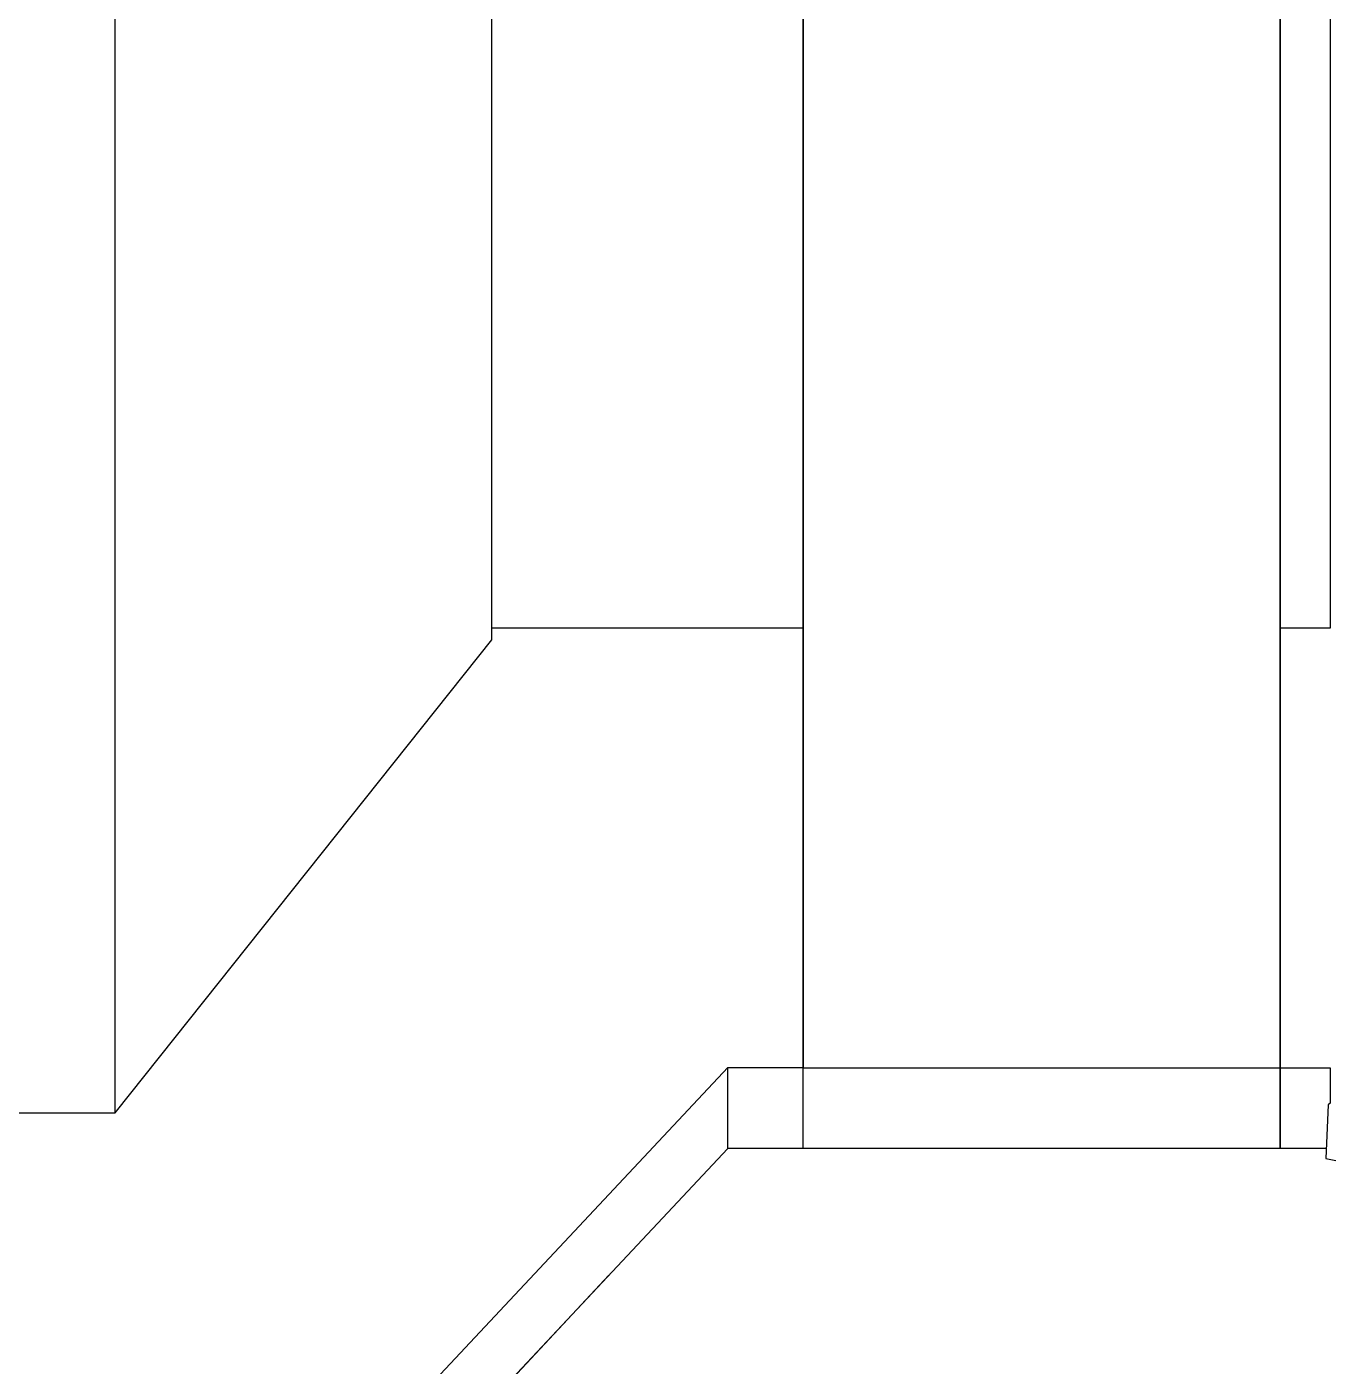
# Model space of a CAD drawing. Header units: millimetres. Extents: x -300 to 383236, y -195106 to -144646.
# Drawn here: x 27835.9 to 28095.1, y -163625 to -163358.3 of the extents above; entities that cross this region are included whole.
import ezdxf

# ---------------------------------------------------------------- set-up
doc = ezdxf.new("R2010")
doc.units = ezdxf.units.MM
doc.header["$LTSCALE"] = 60
doc.layers.add('EQUIPMENT', color=253, linetype='Continuous', lineweight=0)

# ---------------------------------------------------------------- blocks, each defined once
blk = doc.blocks.new('A$Cc6299706')
at = {"layer": 'EQUIPMENT', "lineweight": -3}
for points in [[(-43254.53, 32180.96), (-43254.53, 32268.5), (-43254.53, 32284.51), (-43349.53, 32284.51), (-43349.53, 32268.5), (-43254.53, 32268.5), (-43254.53, 32180.96), (-43254.53, 31949.5), (-43254.53, 32180.96), (-43244.53, 32180.96), (-43244.53, 31949.5), (-43254.53, 31949.5), (-43254.53, 31859.51), (-43244.53, 31859.51), (-43244.53, 31628.05), (-43254.53, 31628.05), (-43254.53, 31859.51), (-43254.53, 31628.05), (-43254.53, 31540.5), (-43244.53, 31540.5), (-43244.53, 31533.5), (-43244.96, 31533.18), (-43245.45, 31522.5), (-43064.53, 31486.6)], [(-43388.22, 31499.23), (-43439.27, 31444.5), (-43439.53, 31444.5), (-43439.53, 31460.58), (-43506.53, 31460.58), (-43506.53, 31531.54), (-43486.53, 31531.54), (-43439.53, 31590.58), (-43411.53, 31625.76), (-43411.53, 31663.3), (-43411.53, 31691.74), (-43411.53, 31758.91), (-43411.53, 31790.97), (-43411.53, 31869.5), (-43432.53, 31869.5)], [(-43349.53, 31628.05), (-43349.53, 31867), (-43349.53, 31628.05), (-43349.53, 31540.58)], [(-43486.53, 31531.54), (-43486.53, 31798.39)], [(-43349.53, 31524.5), (-43364.53, 31524.5), (-43364.53, 31540.58), (-43349.53, 31540.58), (-43349.53, 31628.05), (-43364.53, 31628.05), (-43411.53, 31628.05)], [(-43245.36, 31524.5), (-43254.53, 31524.5), (-43254.53, 31540.5), (-43254.53, 31524.5), (-43349.53, 31524.5), (-43349.53, 31540.5), (-43254.53, 31540.5), (-43254.53, 31628.05)], [(-43364.53, 31540.58), (-43439.53, 31460.58)], [(-43521.53, 31444.5), (-43506.53, 31444.5), (-43506.53, 31460.58), (-43506.53, 31444.5), (-43439.53, 31444.5), (-43364.53, 31524.5)]]:
    blk.add_lwpolyline(points, dxfattribs=at)
blk = doc.blocks.new('A$C44261593')
h = blk.add_hatch()
h.set_pattern_fill('ANSI31', color=253, scale=100)
h.set_pattern_definition([(45, (0, -50460), (-224.5064, 224.5064), [])])
edge = h.paths.add_edge_path()
edge.add_line((-58347.03, -14256), (-58347.03, -14056))
edge.add_line((-58347.03, -14056), (-57547.03, -14056))
edge.add_line((-57547.03, -14056), (-57547.03, -15056))
edge.add_line((-57547.03, -15056), (-60547.03, -15056))
edge.add_line((-60547.03, -15056), (-60547.03, -31056))
edge.add_line((-60547.03, -31056), (-57647.03, -31056))
edge.add_line((-57647.03, -31056), (-57647.03, -32268))
edge.add_line((-57647.03, -32268), (-43347.03, -32268))
edge.add_line((-43347.03, -32268), (-43347.03, -29256))
edge.add_line((-43347.03, -29256), (-34347.03, -29256))
edge.add_line((-34347.03, -29256), (-34347.03, -14206))
edge.add_line((-34347.03, -14206), (-33547.03, -14206))
edge.add_line((-33547.03, -14206), (-33547.03, -29256))
edge.add_line((-33547.03, -29256), (-30497.03, -29256))
edge.add_line((-30497.03, -29256), (-30497.03, -30056))
edge.add_line((-30497.03, -30056), (-30547.03, -30056))
edge.add_line((-30547.03, -30056), (-30547.03, -34906))
edge.add_line((-30547.03, -34906), (-30569.24, -34906))
edge.add_arc((-31589.72, -35133.69), 1045.58, 12.57767, 76.57873)
edge.add_line((-31347.03, -34116.66), (-31347.03, -30056))
edge.add_line((-31347.03, -30056), (-42547.03, -30056))
edge.add_line((-42547.03, -30056), (-42547.03, -34906))
edge.add_line((-42547.03, -34906), (-43347.03, -34906))
edge.add_line((-43347.03, -34906), (-43347.03, -33068))
edge.add_line((-43347.03, -33068), (-57647.03, -33068))
edge.add_line((-57647.03, -33068), (-57647.03, -34906))
edge.add_line((-57647.03, -34906), (-58447.03, -34906))
edge.add_line((-58447.03, -34906), (-58447.03, -31856))
edge.add_line((-58447.03, -31856), (-66197.03, -31856))
edge.add_line((-66197.03, -31856), (-66197.03, -31056))
edge.add_line((-66197.03, -31056), (-61347.03, -31056))
edge.add_line((-61347.03, -31056), (-61347.03, -14256))
edge.add_line((-61347.03, -14256), (-58347.03, -14256))

msp = doc.modelspace()

# ---------------------------------------------------------------- block references
for name, p in [('A$C44261593', (71340, -144646.13)), ('A$Cc6299706', (71340, -195106.13))]:
    msp.add_blockref(name, p)

doc.saveas('drawing.dxf')
